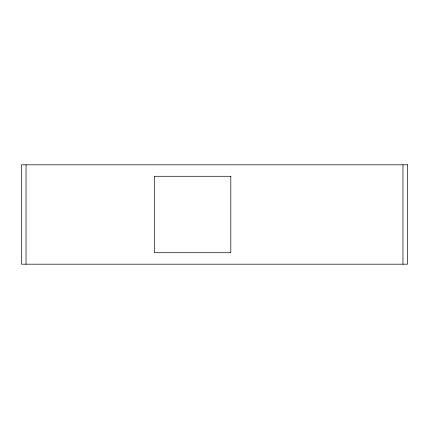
<?xml version="1.0" encoding="UTF-8"?>
<svg xmlns="http://www.w3.org/2000/svg" width="429" height="429" viewBox="0 0 429 429"><rect width="100%" height="100%" fill="white"/><g stroke="black" fill="none" stroke-linecap="round" stroke-linejoin="round"><path stroke-width="0.64" d="M402.965 164.811L402.965 264.189M26.035 164.811L26.035 264.189M407.55 164.811L21.45 164.811L21.45 264.189L407.55 264.189L407.55 164.811M230.807 176.281L154.365 176.281L154.365 252.719L230.807 252.719L230.807 176.281"/></g></svg>
